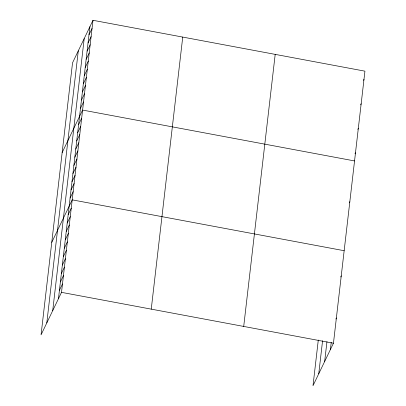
<?xml version="1.0" encoding="UTF-8"?>
<svg xmlns="http://www.w3.org/2000/svg" width="406" height="406" viewBox="0 0 406 406"><rect width="100%" height="100%" fill="white"/><g stroke="black" fill="none" stroke-linecap="round" stroke-linejoin="round"><path stroke-width="0.61" d="M46.802 322.912L78.287 50.857M52.719 310.626L84.199 38.57M58.459 298.699L89.939 26.644M92.994 20.3L72.547 62.783L41.062 334.838L61.509 292.356L92.994 20.3L364.938 71.162L333.453 343.217L313.006 385.7L318.289 340.05M151.25 309.139L182.736 37.083M243.712 326.429L275.197 54.379M318.751 373.774L322.572 340.735M324.663 361.487L326.957 341.664M330.403 349.556L331.235 342.349M88.995 34.804L92.045 28.461M88.051 42.965L91.101 36.621M87.107 51.126L90.157 44.787M86.163 59.291L89.213 52.947M85.219 67.452L88.269 61.108M84.27 75.612L87.326 69.269M83.326 83.773L86.382 77.429M82.382 91.934L85.438 85.595M81.439 100.099L84.494 93.756M80.495 108.26L83.545 101.916M62.159 152.565L82.601 110.077L354.55 160.938M78.607 124.581L81.657 118.237M77.663 132.742L80.713 126.403M76.719 140.907L79.769 134.564M75.77 149.068L78.825 142.724M74.826 157.229L77.881 150.885M73.882 165.389L76.937 159.045M72.938 173.55L75.993 167.211M71.994 181.715L75.049 175.372M71.05 189.876L74.1 183.532M70.106 198.037L73.156 191.693M51.765 242.341L72.212 199.859L344.161 250.715M68.188 214.607L71.238 208.263M67.213 223.016L70.268 216.672M66.244 231.425L69.294 225.081M65.27 239.834L68.32 233.491M64.295 248.244L67.35 241.9M63.321 256.653L66.376 250.309M62.351 265.062L65.402 258.718M61.377 273.471L64.427 267.128M60.403 281.881L63.458 275.537M59.428 290.29L62.483 283.946M363.482 80.378L363.994 79.322M360.65 104.865L361.157 103.809M357.818 129.352L358.325 128.291M354.986 153.833L355.494 152.778M349.317 202.802L349.825 201.746M340.73 276.999L341.238 275.943M335.863 319.045L336.376 317.989M61.509 292.356L333.453 343.217"/></g></svg>
